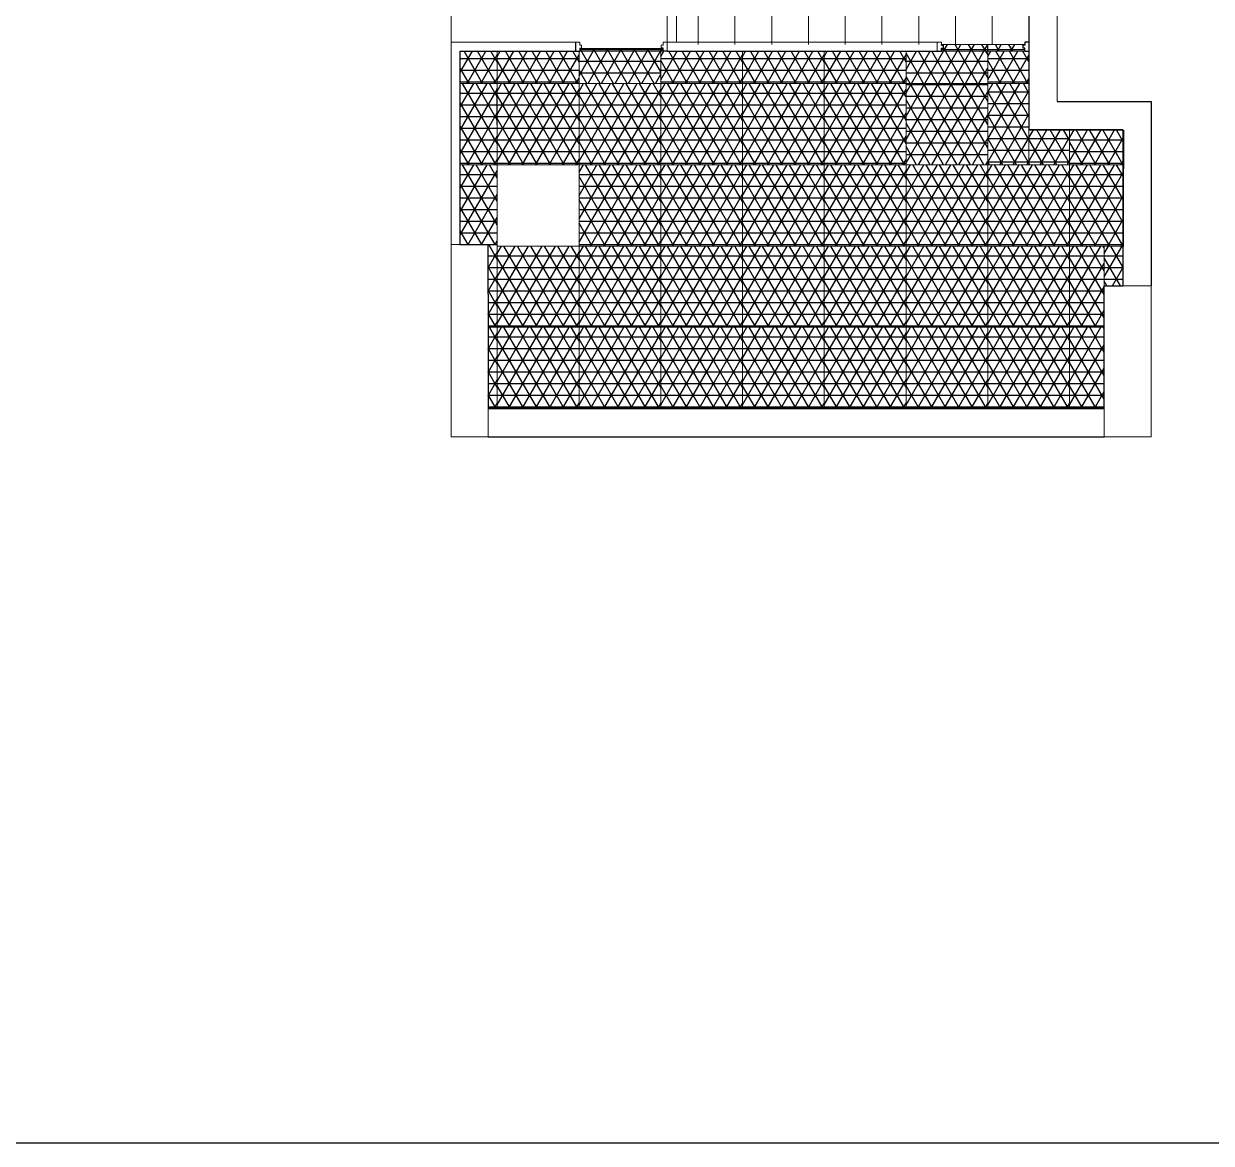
# Model space of a CAD drawing. Header units: millimetres. Extents: x 86441 to 190201, y 16532 to 98188.
# Drawn here: x 102910 to 112603, y 79545 to 88685 of the extents above; entities that cross this region are included whole.
import ezdxf

# ---------------------------------------------------------------- set-up
doc = ezdxf.new("R2010")
doc.units = ezdxf.units.MM
doc.header["$LTSCALE"] = 0.1
doc.layers.add('COLUMN', color=1, linetype='Continuous', lineweight=0)
pattern_1 = [(0, (-4870.09, 72792.17), (0, 95.25), []), (60, (-4870.09, 72792.17), (-82.48892, 47.625), []), (120, (-4870.09, 72792.17), (-82.48892, -47.625), [])]
pattern_2 = [(0, (0, 59517.1), (0, 95.25), []), (60, (0, 59517.1), (-82.48892, 47.625), []), (120, (0, 59517.1), (-82.48892, -47.625), [])]

msp = doc.modelspace()

# ---------------------------------------------------------------- hatches: boundary and pattern name
at = {"true_color": 0x004a5e, "transparency": 33554572}
h = msp.add_hatch(dxfattribs=at)
h.set_pattern_fill('NET3', color=138, scale=30)
h.set_pattern_definition(pattern_2)
h.paths.add_polyline_path([(110778.8, 88514.7), (110399.9, 88514.7), (110399.9, 88509.7), (110414.9, 88509.7), (110414.9, 88484.7), (110399.9, 88484.7), (110399.9, 88459.7), (110778.8, 88459.7)])
h = msp.add_hatch(dxfattribs=at)
h.set_pattern_fill('NET3', color=138, scale=30)
h.set_pattern_definition(pattern_2)
h.paths.add_polyline_path([(111064.9, 88509.7), (111079.9, 88509.7), (111079.9, 88514.7), (110778.8, 88514.7), (110778.8, 88460.5), (111079.9, 88460.3), (111079.9, 88484.7), (111064.9, 88484.7)])
h = msp.add_hatch(dxfattribs=at)
h.set_pattern_fill('NET3', color=138, scale=30)
h.set_pattern_definition([(0, (-5537.4, 75446.75), (0, 95.25), []), (60, (-5537.4, 75446.75), (-82.48892, 47.625), []), (120, (-5537.4, 75446.75), (-82.48892, -47.625), [])])
h.paths.add_polyline_path([(106774.9, 88459.7), (106472.9, 88459.7), (106472.9, 88197.3), (106774.9, 88197.3)])
h = msp.add_hatch(dxfattribs=at)
h.set_pattern_fill('NET3', color=138, scale=30)
h.set_pattern_definition([(0, (-4870.09, 75446.75), (0, 95.25), []), (60, (-4870.09, 75446.75), (-82.48892, 47.625), []), (120, (-4870.09, 75446.75), (-82.48892, -47.625), [])])
h.paths.add_polyline_path([(107442.2, 88459.7), (106774.9, 88459.7), (106774.9, 88197.3), (107442.2, 88197.3)])
h = msp.add_hatch(dxfattribs=at)
h.set_pattern_fill('NET3', color=138, scale=30)
h.set_pattern_definition(pattern_2)
h.paths.add_polyline_path([(108127.9, 88479.7), (108109.5, 88479.7), (108109.5, 88459.7), (108127.9, 88459.7)])
h.paths.add_polyline_path([(108109.5, 88479.7), (107447.9, 88479.7), (107447.9, 88459.7), (108109.5, 88459.7)])
h.paths.add_polyline_path([(108109.5, 88459.7), (107442.2, 88459.7), (107442.2, 88197.3), (108109.5, 88197.3)])
h = msp.add_hatch(dxfattribs=at)
h.set_pattern_fill('NET3', color=138, scale=30)
h.set_pattern_definition([(0, (-3535.48, 75446.75), (0, 95.25), []), (60, (-3535.48, 75446.75), (-82.48892, 47.625), []), (120, (-3535.48, 75446.75), (-82.48892, -47.625), [])])
h.paths.add_polyline_path([(108776.8, 88459.7), (108109.5, 88459.7), (108109.5, 88197.3), (108776.8, 88197.3)])
h = msp.add_hatch(dxfattribs=at)
h.set_pattern_fill('NET3', color=138, scale=30)
h.set_pattern_definition([(0, (-2868.17, 75446.75), (0, 95.25), []), (60, (-2868.17, 75446.75), (-82.48892, 47.625), []), (120, (-2868.17, 75446.75), (-82.48892, -47.625), [])])
h.paths.add_polyline_path([(109444.1, 88459.7), (108776.8, 88459.7), (108776.8, 88197.3), (109444.1, 88197.3)])
h = msp.add_hatch(dxfattribs=at)
h.set_pattern_fill('NET3', color=138, scale=30)
h.set_pattern_definition([(0, (-2200.86, 75446.75), (0, 95.25), []), (60, (-2200.86, 75446.75), (-82.48892, 47.625), []), (120, (-2200.86, 75446.75), (-82.48892, -47.625), [])])
h.paths.add_polyline_path([(110111.4, 88459.7), (109444.1, 88459.7), (109444.1, 88197.3), (110111.4, 88197.3)])
h = msp.add_hatch(dxfattribs=at)
h.set_pattern_fill('NET3', color=138, scale=30)
h.set_pattern_definition(pattern_2)
h.paths.add_polyline_path([(110778.7, 88459.7), (110111.4, 88459.7), (110111.4, 88197.3), (110778.7, 88197.3)])
h = msp.add_hatch(dxfattribs=at)
h.set_pattern_fill('NET3', color=138, scale=30)
h.set_pattern_definition([(0, (-866.25, 75446.75), (0, 95.25), []), (60, (-866.25, 75446.75), (-82.48892, 47.625), []), (120, (-866.25, 75446.75), (-82.48892, -47.625), [])])
h.paths.add_polyline_path([(111114.9, 88459.7), (110778.7, 88459.7), (110778.7, 88197.3), (111114.9, 88197.3)])
h = msp.add_hatch(dxfattribs=at)
h.set_pattern_fill('NET3', color=138, scale=30)
h.set_pattern_definition([(0, (-5537.4, 74783.1), (0, 95.25), []), (60, (-5537.4, 74783.1), (-82.48892, 47.625), []), (120, (-5537.4, 74783.1), (-82.48892, -47.625), [])])
h.paths.add_polyline_path([(106774.9, 88197.3), (106472.9, 88197.3), (106472.9, 87533.7), (106774.9, 87533.7)])
h = msp.add_hatch(dxfattribs=at)
h.set_pattern_fill('NET3', color=138, scale=30)
h.set_pattern_definition([(0, (-4870.09, 74783.1), (0, 95.25), []), (60, (-4870.09, 74783.1), (-82.48892, 47.625), []), (120, (-4870.09, 74783.1), (-82.48892, -47.625), [])])
h.paths.add_polyline_path([(107442.2, 88197.3), (106774.9, 88197.3), (106774.9, 87533.7), (107442.2, 87533.7)])
h = msp.add_hatch(dxfattribs=at)
h.set_pattern_fill('NET3', color=138, scale=30)
h.set_pattern_definition([(0, (-4202.79, 74783.1), (0, 95.25), []), (60, (-4202.79, 74783.1), (-82.48892, 47.625), []), (120, (-4202.79, 74783.1), (-82.48892, -47.625), [])])
h.paths.add_polyline_path([(108109.5, 88197.3), (107442.2, 88197.3), (107442.2, 87533.7), (108109.5, 87533.7)])
h = msp.add_hatch(dxfattribs=at)
h.set_pattern_fill('NET3', color=138, scale=30)
h.set_pattern_definition([(0, (-3535.48, 74783.1), (0, 95.25), []), (60, (-3535.48, 74783.1), (-82.48892, 47.625), []), (120, (-3535.48, 74783.1), (-82.48892, -47.625), [])])
h.paths.add_polyline_path([(108776.8, 88197.3), (108109.5, 88197.3), (108109.5, 87533.7), (108776.8, 87533.7)])
h = msp.add_hatch(dxfattribs=at)
h.set_pattern_fill('NET3', color=138, scale=30)
h.set_pattern_definition([(0, (-2868.17, 74783.1), (0, 95.25), []), (60, (-2868.17, 74783.1), (-82.48892, 47.625), []), (120, (-2868.17, 74783.1), (-82.48892, -47.625), [])])
h.paths.add_polyline_path([(109444.1, 88197.3), (108776.8, 88197.3), (108776.8, 87533.7), (109444.1, 87533.7)])
h = msp.add_hatch(dxfattribs=at)
h.set_pattern_fill('NET3', color=138, scale=30)
h.set_pattern_definition([(0, (-2200.86, 74783.1), (0, 95.25), []), (60, (-2200.86, 74783.1), (-82.48892, 47.625), []), (120, (-2200.86, 74783.1), (-82.48892, -47.625), [])])
h.paths.add_polyline_path([(110111.4, 88197.3), (109444.1, 88197.3), (109444.1, 87533.7), (110111.4, 87533.7)])
h = msp.add_hatch(dxfattribs=at)
h.set_pattern_fill('NET3', color=138, scale=30)
h.set_pattern_definition(pattern_2)
h.paths.add_polyline_path([(110778.7, 88197.3), (110111.4, 88197.3), (110111.4, 87533.7), (110778.7, 87533.7)])
h = msp.add_hatch(dxfattribs=at)
h.set_pattern_fill('NET3', color=138, scale=30)
h.set_pattern_definition(pattern_1)
h.paths.add_polyline_path([(111446, 87818.7), (111114.9, 87818.7), (111114.9, 87533.7), (111446, 87533.7)])
h.paths.add_polyline_path([(111114.9, 88197.3), (110778.7, 88197.3), (110778.7, 87533.7), (111114.9, 87533.7)])
h = msp.add_hatch(dxfattribs=at)
h.set_pattern_fill('NET3', color=138, scale=30)
h.set_pattern_definition([(0, (-198.94, 74783.1), (0, 95.25), []), (60, (-198.94, 74783.1), (-82.48892, 47.625), []), (120, (-198.94, 74783.1), (-82.48892, -47.625), [])])
h.paths.add_polyline_path([(111881.9, 87818.7), (111446, 87818.7), (111446, 87533.7), (111881.9, 87533.7)])
h = msp.add_hatch(dxfattribs=at)
h.set_pattern_fill('NET3', color=138, scale=30)
h.set_pattern_definition([(0, (-5537.4, 74119.46), (0, 95.25), []), (60, (-5537.4, 74119.46), (-82.48892, 47.625), []), (120, (-5537.4, 74119.46), (-82.48892, -47.625), [])])
h.paths.add_polyline_path([(106774.9, 87533.7), (106472.9, 87533.7), (106472.9, 86881.7), (106774.9, 86881.7)])
h = msp.add_hatch(dxfattribs=at)
h.set_pattern_fill('NET3', color=138, scale=30)
h.set_pattern_definition([(0, (-4202.79, 74119.46), (0, 95.25), []), (60, (-4202.79, 74119.46), (-82.48892, 47.625), []), (120, (-4202.79, 74119.46), (-82.48892, -47.625), [])])
h.paths.add_polyline_path([(108109.5, 87533.7), (107442.2, 87533.7), (107442.2, 86870), (108109.5, 86870)])
h = msp.add_hatch(dxfattribs=at)
h.set_pattern_fill('NET3', color=138, scale=30)
h.set_pattern_definition([(0, (-3535.48, 74119.46), (0, 95.25), []), (60, (-3535.48, 74119.46), (-82.48892, 47.625), []), (120, (-3535.48, 74119.46), (-82.48892, -47.625), [])])
h.paths.add_polyline_path([(108776.8, 87533.7), (108109.5, 87533.7), (108109.5, 86870), (108776.8, 86870)])
h = msp.add_hatch(dxfattribs=at)
h.set_pattern_fill('NET3', color=138, scale=30)
h.set_pattern_definition([(0, (-2868.17, 74119.46), (0, 95.25), []), (60, (-2868.17, 74119.46), (-82.48892, 47.625), []), (120, (-2868.17, 74119.46), (-82.48892, -47.625), [])])
h.paths.add_polyline_path([(109444.1, 87533.7), (108776.8, 87533.7), (108776.8, 86870), (109444.1, 86870)])
h = msp.add_hatch(dxfattribs=at)
h.set_pattern_fill('NET3', color=138, scale=30)
h.set_pattern_definition([(0, (-2200.86, 74119.46), (0, 95.25), []), (60, (-2200.86, 74119.46), (-82.48892, 47.625), []), (120, (-2200.86, 74119.46), (-82.48892, -47.625), [])])
h.paths.add_polyline_path([(110111.4, 87533.7), (109444.1, 87533.7), (109444.1, 86870), (110111.4, 86870)])
h = msp.add_hatch(dxfattribs=at)
h.set_pattern_fill('NET3', color=138, scale=30)
h.set_pattern_definition([(0, (-1533.56, 74119.46), (0, 95.25), []), (60, (-1533.56, 74119.46), (-82.48892, 47.625), []), (120, (-1533.56, 74119.46), (-82.48892, -47.625), [])])
h.paths.add_polyline_path([(110778.7, 87533.7), (110111.4, 87533.7), (110111.4, 86870), (110778.7, 86870)])
h = msp.add_hatch(dxfattribs=at)
h.set_pattern_fill('NET3', color=138, scale=30)
h.set_pattern_definition([(0, (-866.25, 74119.46), (0, 95.25), []), (60, (-866.25, 74119.46), (-82.48892, 47.625), []), (120, (-866.25, 74119.46), (-82.48892, -47.625), [])])
h.paths.add_polyline_path([(111446, 87533.7), (110778.7, 87533.7), (110778.7, 86870), (111446, 86870)])
h = msp.add_hatch(dxfattribs=at)
h.set_pattern_fill('NET3', color=138, scale=30)
h.set_pattern_definition([(0, (-198.94, 74119.46), (0, 95.25), []), (60, (-198.94, 74119.46), (-82.48892, 47.625), []), (120, (-198.94, 74119.46), (-82.48892, -47.625), [])])
h.paths.add_polyline_path([(111881.9, 87533.7), (111446, 87533.7), (111446, 86870), (111881.9, 86870)])
h = msp.add_hatch(dxfattribs=at)
h.set_pattern_fill('NET3', color=138, scale=30)
h.set_pattern_definition([(0, (-5537.4, 73455.82), (0, 95.25), []), (60, (-5537.4, 73455.82), (-82.48892, 47.625), []), (120, (-5537.4, 73455.82), (-82.48892, -47.625), [])])
h.paths.add_polyline_path([(106774.9, 86881.7), (106699.9, 86881.7), (106699.9, 86206.4), (106774.9, 86206.4)])
h = msp.add_hatch(dxfattribs=at)
h.set_pattern_fill('NET3', color=138, scale=30)
h.set_pattern_definition([(0, (-4870.09, 73455.82), (0, 95.25), []), (60, (-4870.09, 73455.82), (-82.48892, 47.625), []), (120, (-4870.09, 73455.82), (-82.48892, -47.625), [])])
h.paths.add_polyline_path([(107442.2, 86870), (106774.9, 86870), (106774.9, 86206.4), (107442.2, 86206.4)])
h = msp.add_hatch(dxfattribs=at)
h.set_pattern_fill('NET3', color=138, scale=30)
h.set_pattern_definition([(0, (-4202.79, 73455.82), (0, 95.25), []), (60, (-4202.79, 73455.82), (-82.48892, 47.625), []), (120, (-4202.79, 73455.82), (-82.48892, -47.625), [])])
h.paths.add_polyline_path([(108109.5, 86870), (107442.2, 86870), (107442.2, 86206.4), (108109.5, 86206.4)])
h = msp.add_hatch(dxfattribs=at)
h.set_pattern_fill('NET3', color=138, scale=30)
h.set_pattern_definition([(0, (-3535.48, 73455.82), (0, 95.25), []), (60, (-3535.48, 73455.82), (-82.48892, 47.625), []), (120, (-3535.48, 73455.82), (-82.48892, -47.625), [])])
h.paths.add_polyline_path([(108776.8, 86870), (108109.5, 86870), (108109.5, 86206.4), (108776.8, 86206.4)])
h = msp.add_hatch(dxfattribs=at)
h.set_pattern_fill('NET3', color=138, scale=30)
h.set_pattern_definition([(0, (-2868.17, 73455.82), (0, 95.25), []), (60, (-2868.17, 73455.82), (-82.48892, 47.625), []), (120, (-2868.17, 73455.82), (-82.48892, -47.625), [])])
h.paths.add_polyline_path([(109444.1, 86870), (108776.8, 86870), (108776.8, 86206.4), (109444.1, 86206.4)])
h = msp.add_hatch(dxfattribs=at)
h.set_pattern_fill('NET3', color=138, scale=30)
h.set_pattern_definition([(0, (-2200.86, 73455.82), (0, 95.25), []), (60, (-2200.86, 73455.82), (-82.48892, 47.625), []), (120, (-2200.86, 73455.82), (-82.48892, -47.625), [])])
h.paths.add_polyline_path([(110111.4, 86870), (109444.1, 86870), (109444.1, 86206.4), (110111.4, 86206.4)])
h = msp.add_hatch(dxfattribs=at)
h.set_pattern_fill('NET3', color=138, scale=30)
h.set_pattern_definition([(0, (-1533.56, 73455.82), (0, 95.25), []), (60, (-1533.56, 73455.82), (-82.48892, 47.625), []), (120, (-1533.56, 73455.82), (-82.48892, -47.625), [])])
h.paths.add_polyline_path([(110778.7, 86870), (110111.4, 86870), (110111.4, 86206.4), (110778.7, 86206.4)])
h = msp.add_hatch(dxfattribs=at)
h.set_pattern_fill('NET3', color=138, scale=30)
h.set_pattern_definition([(0, (-866.25, 73455.82), (0, 95.25), []), (60, (-866.25, 73455.82), (-82.48892, 47.625), []), (120, (-866.25, 73455.82), (-82.48892, -47.625), [])])
h.paths.add_polyline_path([(111446, 86870), (110778.7, 86870), (110778.7, 86206.4), (111446, 86206.4)])
h = msp.add_hatch(dxfattribs=at)
h.set_pattern_fill('NET3', color=138, scale=30)
h.set_pattern_definition([(0, (-198.94, 73455.82), (0, 95.25), []), (60, (-198.94, 73455.82), (-82.48892, 47.625), []), (120, (-198.94, 73455.82), (-82.48892, -47.625), [])])
h.paths.add_polyline_path([(111728.9, 86870), (111446, 86870), (111446, 86206.4), (111728.9, 86206.4)])
h = msp.add_hatch(dxfattribs=at)
h.set_pattern_fill('NET3', color=138, scale=30)
h.set_pattern_definition([(0, (83.91, 73455.82), (0, 95.25), []), (60, (83.91, 73455.82), (-82.48892, 47.625), []), (120, (83.91, 73455.82), (-82.48892, -47.625), [])])
h.paths.add_polyline_path([(111881.9, 86870), (111728.9, 86870), (111728.9, 86543.7), (111881.9, 86543.7)])
h = msp.add_hatch(dxfattribs=at)
h.set_pattern_fill('NET3', color=138, scale=30)
h.set_pattern_definition([(0, (-5537.4, 72792.17), (0, 95.25), []), (60, (-5537.4, 72792.17), (-82.48892, 47.625), []), (120, (-5537.4, 72792.17), (-82.48892, -47.625), [])])
h.paths.add_polyline_path([(106774.9, 86206.4), (106699.9, 86206.4), (106699.9, 85542.7), (106774.9, 85542.7)])
h = msp.add_hatch(dxfattribs=at)
h.set_pattern_fill('NET3', color=138, scale=30)
h.set_pattern_definition(pattern_1)
h.paths.add_polyline_path([(107442.2, 86206.4), (106774.9, 86206.4), (106774.9, 85542.7), (107442.2, 85542.7)])
h = msp.add_hatch(dxfattribs=at)
h.set_pattern_fill('NET3', color=138, scale=30)
h.set_pattern_definition([(0, (-4202.79, 72792.17), (0, 95.25), []), (60, (-4202.79, 72792.17), (-82.48892, 47.625), []), (120, (-4202.79, 72792.17), (-82.48892, -47.625), [])])
h.paths.add_polyline_path([(108109.5, 86206.4), (107442.2, 86206.4), (107442.2, 85542.7), (108109.5, 85542.7)])
h = msp.add_hatch(dxfattribs=at)
h.set_pattern_fill('NET3', color=138, scale=30)
h.set_pattern_definition([(0, (-3535.48, 72792.17), (0, 95.25), []), (60, (-3535.48, 72792.17), (-82.48892, 47.625), []), (120, (-3535.48, 72792.17), (-82.48892, -47.625), [])])
h.paths.add_polyline_path([(108776.8, 86206.4), (108109.5, 86206.4), (108109.5, 85542.7), (108776.8, 85542.7)])
h = msp.add_hatch(dxfattribs=at)
h.set_pattern_fill('NET3', color=138, scale=30)
h.set_pattern_definition([(0, (-2868.17, 72792.17), (0, 95.25), []), (60, (-2868.17, 72792.17), (-82.48892, 47.625), []), (120, (-2868.17, 72792.17), (-82.48892, -47.625), [])])
h.paths.add_polyline_path([(109444.1, 86206.4), (108776.8, 86206.4), (108776.8, 85542.7), (109444.1, 85542.7)])
h = msp.add_hatch(dxfattribs=at)
h.set_pattern_fill('NET3', color=138, scale=30)
h.set_pattern_definition([(0, (-2200.86, 72792.17), (0, 95.25), []), (60, (-2200.86, 72792.17), (-82.48892, 47.625), []), (120, (-2200.86, 72792.17), (-82.48892, -47.625), [])])
h.paths.add_polyline_path([(110111.4, 86206.4), (109444.1, 86206.4), (109444.1, 85542.7), (110111.4, 85542.7)])
h = msp.add_hatch(dxfattribs=at)
h.set_pattern_fill('NET3', color=138, scale=30)
h.set_pattern_definition([(0, (-1533.56, 72792.17), (0, 95.25), []), (60, (-1533.56, 72792.17), (-82.48892, 47.625), []), (120, (-1533.56, 72792.17), (-82.48892, -47.625), [])])
h.paths.add_polyline_path([(110778.7, 86206.4), (110111.4, 86206.4), (110111.4, 85542.7), (110778.7, 85542.7)])
h = msp.add_hatch(dxfattribs=at)
h.set_pattern_fill('NET3', color=138, scale=30)
h.set_pattern_definition([(0, (-866.25, 72792.17), (0, 95.25), []), (60, (-866.25, 72792.17), (-82.48892, 47.625), []), (120, (-866.25, 72792.17), (-82.48892, -47.625), [])])
h.paths.add_polyline_path([(111446, 86206.4), (110778.7, 86206.4), (110778.7, 85542.7), (111446, 85542.7)])
h = msp.add_hatch(dxfattribs=at)
h.set_pattern_fill('NET3', color=138, scale=30)
h.set_pattern_definition([(0, (-198.94, 72792.17), (0, 95.25), []), (60, (-198.94, 72792.17), (-82.48892, 47.625), []), (120, (-198.94, 72792.17), (-82.48892, -47.625), [])])
h.paths.add_polyline_path([(111728.9, 86206.4), (111446, 86206.4), (111446, 85542.7), (111728.9, 85542.7)])

# ---------------------------------------------------------------- linework, layer by layer
at = {"color": 18, "lineweight": 0, "true_color": 0x000000, "transparency": 33554687}
for p, q in [((111344.9, 96953.7), (111344.9, 88048.7)), ((110399.9, 88514.7), (111079.9, 88514.7))]:
    msp.add_line(p, q, dxfattribs=at)
at = {"color": 18, "true_color": 0x000000, "transparency": 33554687}
for p, q in [((111115, 96723.7), (111115, 87818.7)), ((111344.9, 88048.7), (112111.9, 88048.7)), ((112111.9, 88048.7), (112111.9, 86543.7)), ((111115, 87818.7), (111885.1, 87817)), ((111885.1, 87817), (111881.9, 86543.7)), ((111728.9, 85542.7), (106699.9, 85542.7)), ((106699.9, 85312.7), (111728.9, 85312.7))]:
    msp.add_line(p, q, dxfattribs=at)
at = {"color": 25, "lineweight": 9, "transparency": 33554687}
for p, q in [((106397.9, 86881.7), (106397.9, 95789.7)), ((108162.9, 93148.4), (108162.9, 88459.7)), ((108237.9, 93073.4), (108237.9, 88534.7)), ((106699.9, 88534.7), (106397.9, 88534.7)), ((106397.9, 86881.7), (106397.9, 88534.7)), ((107447.9, 88534.7), (106699.9, 88534.7)), ((110399.9, 88534.7), (108162.9, 88534.7)), ((106472.9, 88459.7), (106472.9, 86881.7)), ((106472.9, 88459.7), (107412.9, 88459.7)), ((110364.9, 88459.7), (108162.9, 88459.7))]:
    msp.add_line(p, q, dxfattribs=at)
at = {"color": 251, "lineweight": 0, "true_color": 0x636466, "transparency": 33554687}
for p, q in [((110214.9, 93093.4), (110214.9, 88514.7)), ((110514.9, 93093.4), (110514.9, 88514.7)), ((110814.9, 93093.4), (110814.9, 88514.7)), ((109614.9, 92033.4), (109614.9, 88514.7)), ((109914.9, 92033.4), (109914.9, 88514.7)), ((108414.9, 91923.4), (108414.9, 88514.7)), ((108714.9, 91923.4), (108714.9, 88514.7)), ((109014.9, 91923.4), (109014.9, 88514.7)), ((109314.9, 91923.4), (109314.9, 88514.7))]:
    msp.add_line(p, q, dxfattribs=at)
at = {"transparency": 33554687}
for p, q in [((107412.9, 88534.7), (107412.9, 88459.7)), ((111114.9, 88534.7), (111114.9, 88459.7)), ((106472.9, 86881.7), (106472.9, 88459.7)), ((111881.9, 87818.7), (111881.9, 86543.7)), ((106699.9, 86476.7), (106699.9, 86881.7)), ((106699.9, 86476.7), (106699.9, 85542.7)), ((111728.9, 86545.7), (111881.9, 86545.7)), ((111728.9, 86545.7), (111881.9, 86545.7)), ((111728.9, 85542.7), (111728.9, 86543.7)), ((106699.9, 85542.7), (111728.9, 85542.7))]:
    msp.add_line(p, q, dxfattribs=at)
at = {"color": 25, "lineweight": 0, "transparency": 33554687}
for p, q in [((107412.9, 88534.7), (107412.9, 88459.7)), ((107412.9, 88534.7), (107447.9, 88534.7)), ((107447.9, 88534.7), (107447.9, 88509.7)), ((107447.9, 88509.7), (107462.9, 88509.7)), ((107462.9, 88509.7), (107462.9, 88484.7)), ((108127.9, 88509.7), (108112.9, 88509.7)), ((108112.9, 88509.7), (108112.9, 88484.7)), ((108127.9, 88534.7), (108127.9, 88509.7)), ((108162.9, 88534.7), (108127.9, 88534.7)), ((108162.9, 88534.7), (108162.9, 88459.7)), ((108162.9, 88534.7), (108162.9, 88459.7)), ((110364.9, 88534.7), (110364.9, 88459.7)), ((110364.9, 88534.7), (110399.9, 88534.7)), ((110399.9, 88534.7), (110399.9, 88534.7)), ((110399.9, 88534.7), (110399.9, 88509.7)), ((110399.9, 88514.7), (111079.9, 88514.7)), ((110399.9, 88509.7), (110414.9, 88509.7)), ((110414.9, 88509.7), (110414.9, 88484.7)), ((107412.9, 88459.7), (107447.9, 88459.7)), ((107447.9, 88459.7), (107447.9, 88484.7)), ((107447.9, 88484.7), (107462.9, 88484.7)), ((108127.9, 88484.7), (108112.9, 88484.7)), ((108127.9, 88459.7), (108127.9, 88484.7)), ((108127.9, 88459.7), (108162.9, 88459.7)), ((110399.9, 88459.7), (110364.9, 88459.7)), ((110414.9, 88484.7), (110399.9, 88484.7)), ((110399.9, 88484.7), (110399.9, 88459.7))]:
    msp.add_line(p, q, dxfattribs=at)
at = {"color": 7, "true_color": 0xffffff, "transparency": 33554687}
for p, q in [((107447.9, 88534.7), (107447.9, 88534.7)), ((108127.9, 88534.7), (108127.9, 88534.7)), ((110399.9, 88509.7), (110414.9, 88509.7)), ((110414.9, 88509.7), (110414.9, 88484.7)), ((110778.8, 88460.3), (110778.8, 88514.7)), ((111079.9, 88509.7), (111064.9, 88509.7)), ((111064.9, 88509.7), (111064.9, 88484.7)), ((111079.9, 88534.7), (111079.9, 88534.7)), ((111079.9, 88534.7), (111079.9, 88509.7)), ((111114.9, 88534.7), (111079.9, 88534.7)), ((106472.9, 88459.7), (107447.9, 88459.7)), ((107412.9, 88459.7), (107447.9, 88459.7)), ((107447.9, 88479.7), (107462.9, 88479.7)), ((108127.9, 88479.7), (107447.9, 88479.7)), ((108127.9, 88484.7), (108112.9, 88484.7)), ((108127.9, 88459.7), (108127.9, 88484.7)), ((108162.9, 88459.7), (108127.9, 88459.7)), ((108162.9, 88459.7), (110364.9, 88459.7)), ((110364.9, 88459.7), (110399.9, 88459.7)), ((110399.9, 88459.7), (110399.9, 88484.7)), ((110399.9, 88484.7), (110414.9, 88484.7)), ((111079.9, 88484.7), (111064.9, 88484.7)), ((111079.9, 88459.7), (111079.9, 88484.7)), ((111079.9, 88459.7), (111114.9, 88459.7)), ((106774.9, 87859.7), (106774.9, 88159.7)), ((111881.9, 87818.7), (111114.9, 87818.7)), ((111881.9, 87794.7), (111881.9, 87794.7))]:
    msp.add_line(p, q, dxfattribs=at)
at = {"color": 251, "true_color": 0x524d49, "transparency": 33554687}
msp.add_line((106774.9, 88459.7), (107074.9, 88459.7), dxfattribs=at)
at = {"color": 25, "lineweight": 0, "true_color": 0xb06239, "transparency": 33554687}
msp.add_line((108127.9, 88479.7), (107447.9, 88479.7), dxfattribs=at)
at = {"transparency": 33554687}
msp.add_lwpolyline([(86441.5, 98047.7), (125882.3, 98047.7), (125882.3, 79544.7), (86441.5, 79544.7)], close=True, dxfattribs=at)
at = {"color": 7, "true_color": 0xffffff, "transparency": 33554687}
msp.add_lwpolyline([(110399.9, 88514.7), (110399.9, 88514.7), (110399.9, 88509.7), (110399.9, 88509.7)], close=True, dxfattribs=at)
at = {"color": 18, "lineweight": 0, "true_color": 0x000000, "transparency": 33554687}
for points in [[(110399.9, 88514.7), (110778.8, 88514.7), (110778.8, 88459.7), (110399.9, 88459.7), (110399.9, 88484.7), (110414.9, 88484.7), (110414.9, 88509.7), (110399.9, 88509.7), (110399.9, 88514.7)], [(110778.8, 88514.7), (111079.9, 88514.7), (111079.9, 88509.7), (111064.9, 88509.7), (111064.9, 88484.7), (111079.9, 88484.7), (111079.9, 88460.3), (110778.8, 88460.5), (110778.8, 88514.7)]]:
    msp.add_lwpolyline(points, dxfattribs=at)
for points in [[(106472.9, 88197.3), (106774.9, 88197.3), (106774.9, 88459.7), (106472.9, 88459.7)], [(106774.9, 88197.3), (107442.2, 88197.3), (107442.2, 88459.7), (106774.9, 88459.7)], [(107442.2, 88197.3), (108109.5, 88197.3), (108109.5, 88459.7), (107442.2, 88459.7)], [(107447.9, 88459.7), (108109.5, 88459.7), (108109.5, 88479.7), (107447.9, 88479.7)], [(108109.5, 88197.3), (108776.8, 88197.3), (108776.8, 88459.7), (108109.5, 88459.7)], [(108776.8, 88197.3), (109444.1, 88197.3), (109444.1, 88459.7), (108776.8, 88459.7)], [(109444.1, 88197.3), (110111.4, 88197.3), (110111.4, 88459.7), (109444.1, 88459.7)], [(110111.4, 88197.3), (110778.7, 88197.3), (110778.7, 88459.7), (110111.4, 88459.7)], [(110778.7, 88197.3), (111114.9, 88197.3), (111114.9, 88459.7), (110778.7, 88459.7)], [(106472.9, 87533.7), (106774.9, 87533.7), (106774.9, 88197.3), (106472.9, 88197.3)], [(106774.9, 87533.7), (107442.2, 87533.7), (107442.2, 88197.3), (106774.9, 88197.3)], [(107442.2, 87533.7), (108109.5, 87533.7), (108109.5, 88197.3), (107442.2, 88197.3)], [(108109.5, 87533.7), (108776.8, 87533.7), (108776.8, 88197.3), (108109.5, 88197.3)], [(108776.8, 87533.7), (109444.1, 87533.7), (109444.1, 88197.3), (108776.8, 88197.3)], [(109444.1, 87533.7), (110111.4, 87533.7), (110111.4, 88197.3), (109444.1, 88197.3)], [(110111.4, 87533.7), (110778.7, 87533.7), (110778.7, 88197.3), (110111.4, 88197.3)], [(110778.7, 87533.7), (111114.9, 87533.7), (111114.9, 88197.3), (110778.7, 88197.3)], [(111446, 87533.7), (111881.9, 87533.7), (111881.9, 87818.7), (111446, 87818.7)], [(106472.9, 86881.7), (106774.9, 86881.7), (106774.9, 87533.7), (106472.9, 87533.7)], [(106774.9, 86870), (107442.2, 86870), (107442.2, 87533.7), (106774.9, 87533.7)], [(107442.2, 86870), (108109.5, 86870), (108109.5, 87533.7), (107442.2, 87533.7)], [(108109.5, 86870), (108776.8, 86870), (108776.8, 87533.7), (108109.5, 87533.7)], [(108776.8, 86870), (109444.1, 86870), (109444.1, 87533.7), (108776.8, 87533.7)], [(109444.1, 86870), (110111.4, 86870), (110111.4, 87533.7), (109444.1, 87533.7)], [(110111.4, 86870), (110778.7, 86870), (110778.7, 87533.7), (110111.4, 87533.7)], [(110778.7, 86870), (111446, 86870), (111446, 87533.7), (110778.7, 87533.7)], [(111446, 86870), (111881.9, 86870), (111881.9, 87533.7), (111446, 87533.7)], [(106699.9, 86206.4), (106774.9, 86206.4), (106774.9, 86881.7), (106699.9, 86881.7)], [(106774.9, 86206.4), (107442.2, 86206.4), (107442.2, 86870), (106774.9, 86870)], [(107442.2, 86206.4), (108109.5, 86206.4), (108109.5, 86870), (107442.2, 86870)], [(108109.5, 86206.4), (108776.8, 86206.4), (108776.8, 86870), (108109.5, 86870)], [(108776.8, 86206.4), (109444.1, 86206.4), (109444.1, 86870), (108776.8, 86870)], [(109444.1, 86206.4), (110111.4, 86206.4), (110111.4, 86870), (109444.1, 86870)], [(110111.4, 86206.4), (110778.7, 86206.4), (110778.7, 86870), (110111.4, 86870)], [(110778.7, 86206.4), (111446, 86206.4), (111446, 86870), (110778.7, 86870)], [(111446, 86206.4), (111728.9, 86206.4), (111728.9, 86870), (111446, 86870)], [(111728.9, 86543.7), (111881.9, 86543.7), (111881.9, 86870), (111728.9, 86870)], [(106699.9, 85542.7), (106774.9, 85542.7), (106774.9, 86206.4), (106699.9, 86206.4)], [(106774.9, 85542.7), (107442.2, 85542.7), (107442.2, 86206.4), (106774.9, 86206.4)], [(107442.2, 85542.7), (108109.5, 85542.7), (108109.5, 86206.4), (107442.2, 86206.4)], [(108109.5, 85542.7), (108776.8, 85542.7), (108776.8, 86206.4), (108109.5, 86206.4)], [(108776.8, 85542.7), (109444.1, 85542.7), (109444.1, 86206.4), (108776.8, 86206.4)], [(109444.1, 85542.7), (110111.4, 85542.7), (110111.4, 86206.4), (109444.1, 86206.4)], [(110111.4, 85542.7), (110778.7, 85542.7), (110778.7, 86206.4), (110111.4, 86206.4)], [(110778.7, 85542.7), (111446, 85542.7), (111446, 86206.4), (110778.7, 86206.4)], [(111446, 85542.7), (111728.9, 85542.7), (111728.9, 86206.4), (111446, 86206.4)]]:
    msp.add_lwpolyline(points, close=True, dxfattribs=at)
at = {"layer": 'COLUMN', "transparency": 33554687}
for p, q in [((106397.9, 86476.7), (106397.9, 86881.7)), ((106397.9, 86881.7), (106699.9, 86881.7)), ((106699.9, 86881.7), (106699.9, 85542.7)), ((106397.9, 86476.7), (106397.9, 85312.7)), ((111881.9, 86543.7), (111728.9, 86543.7)), ((111728.9, 85542.7), (111728.9, 86538.2)), ((111881.9, 86543.7), (112111.9, 86543.7)), ((112111.9, 85312.7), (112111.9, 86543.7)), ((106699.9, 85542.7), (106699.9, 85312.7)), ((111728.9, 85542.7), (111728.9, 85312.7)), ((106397.9, 85312.7), (106699.9, 85312.7)), ((111728.9, 85312.7), (112111.9, 85312.7))]:
    msp.add_line(p, q, dxfattribs=at)

doc.saveas('drawing.dxf')
